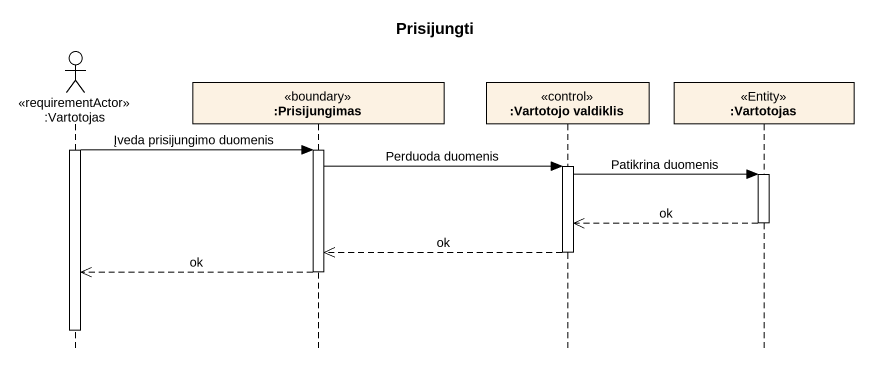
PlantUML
@startuml
title Prisijungti
hide footbox
actor ":Vartotojas" as Vartotojas <<requirementActor>>
participant ":Prisijungimas" as Prisijungimas <<boundary>>
participant ":Vartotojo valdiklis" as Vartotojo_valdiklis <<control>>
participant ":Vartotojas" as Vartotojas_2 <<Entity>>

activate Vartotojas
Vartotojas -> Prisijungimas : Įveda prisijungimo duomenis
activate Prisijungimas
Prisijungimas -> Vartotojo_valdiklis : Perduoda duomenis
activate Vartotojo_valdiklis
Vartotojo_valdiklis -> Vartotojas_2 : Patikrina duomenis
activate Vartotojas_2
Vartotojas_2 -->> Vartotojo_valdiklis : ok
deactivate Vartotojas_2
Vartotojo_valdiklis -->> Prisijungimas : ok
deactivate Vartotojo_valdiklis
Prisijungimas -->> Vartotojas : ok
deactivate Prisijungimas
deactivate Vartotojas
@enduml
